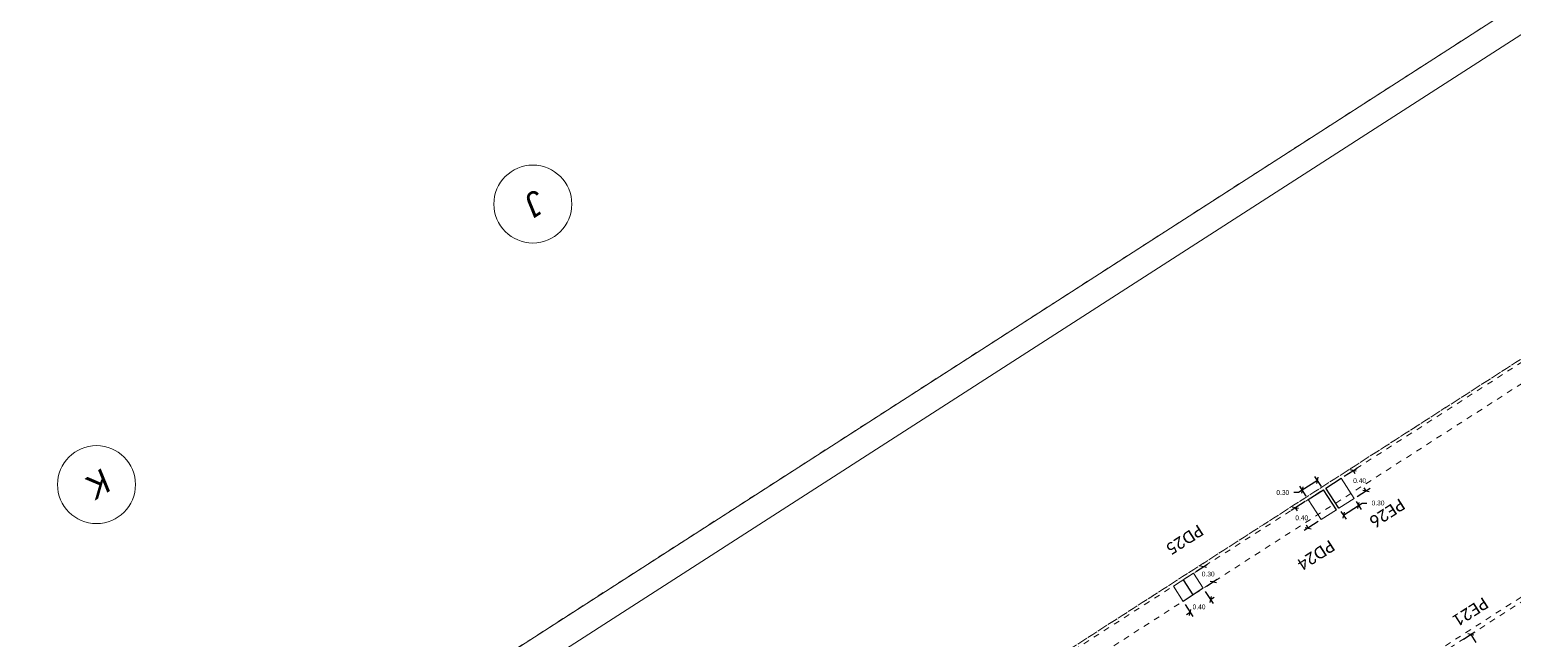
# Model space of a CAD drawing. Header units: metres. Extents: x 448 to 592, y 494 to 631.
# Drawn here: x 467.56 to 492.28, y 591.69 to 601.84 of the extents above; entities that cross this region are included whole.
import ezdxf

# ---------------------------------------------------------------- set-up
doc = ezdxf.new("R2010")
doc.units = ezdxf.units.M
doc.linetypes.add('Trazo general', pattern=[0.001875, 0.00125, -0.000625])
for name, color, linetype, lineweight, true_color in [('0-AR-TXT-1', 5, 'Continuous', 5, 0x0000ff), ('00-AUX-5', 7, 'Trazo general', 5, 0xa80000), ('00-AUX-6', 5, 'Trazo general', 5, 0x0000ff), ('00-AUX-7', 7, 'Continuous', 25, 0xff8000)]:
    doc.layers.add(name, color=color, linetype=linetype, lineweight=lineweight, true_color=true_color)
for name, color, linetype, lineweight in [('0-AUX', 7, 'Continuous', 5), ('00-AUX-2', 7, 'Continuous', 5), ('1-AR-PILARES', 7, 'Continuous', 5), ('1-AR-VISTA', 7, 'Continuous', 5), ('SECC_COTAS', 255, 'Continuous', 9)]:
    doc.layers.add(name, color=color, linetype=linetype, lineweight=lineweight)
doc.styles.add('Arial_I', font='ariali.ttf', dxfattribs={"height": 0.4})
doc.styles.add('Calibri', font='calibri.ttf', dxfattribs={"height": 0.2})
doc.dimstyles.get("Standard").update_dxf_attribs({"dimtxt": 0.18, "dimasz": 0.18, "dimexe": 0.18, "dimexo": 0.0625, "dimgap": 0.09, "dimtad": 0, "dimtih": 1, "dimtoh": 1, "dimzin": 0, "dimdsep": 46, "dimtxsty": 'Standard', "dimcen": 0.09, "dimadec": 0, "dimazin": 0, "dimtfac": 1, "dimtdec": 4, "dimtofl": 0, "dimtmove": 0, "dimatfit": 3, "dimfxl": 1, "dimtolj": 1, "dimtzin": 0, "dimarcsym": 0})

# ---------------------------------------------------------------- blocks, each defined once
blk = doc.blocks.new('Rejilla - Extremo de rejilla-3554-Sótano 2 - STR')
at = {"layer": '0-AUX'}
blk.add_circle((0, 0), 0.0065, dxfattribs=at)
blk = doc.blocks.new('_Oblique')
at = {"color": 0, "linetype": 'ByBlock', "lineweight": -2}
blk.add_line((-0.5, -0.5), (0.5, 0.5), dxfattribs=at)
blk = doc.blocks.new('*D531')
at = {"layer": 'Defpoints', "color": 0, "transparency": 16777216}
for p in [(487.125, 592.52), (486.789, 592.304), (486.909, 592.116)]:
    blk.add_point(p, dxfattribs=at)
at = {"layer": 'SECC_COTAS', "color": 0, "lineweight": -2, "transparency": 16777216}
for p, q in [((487.159, 592.468), (487.289, 592.265)), ((486.823, 592.251), (486.953, 592.049)), ((487.246, 592.333), (487.309, 592.373)), ((486.909, 592.116), (486.846, 592.076))]:
    blk.add_line(p, q, dxfattribs=at)
at = {"layer": 'SECC_COTAS', "color": 0, "lineweight": -2, "transparency": 16777216, "xscale": 0.075, "yscale": 0.075, "zscale": 0.075}
for p, rotation in [((487.246, 592.333), 212.7553275722312), ((486.909, 592.116), 32.75532757223112)]:
    blk.add_blockref('_Oblique', p, dxfattribs=dict(at, rotation=rotation))
at = {"layer": 'SECC_COTAS', "color": 0, "transparency": 16777216, "insert": (487.055, 592.21), "char_height": 0.08, "attachment_point": 5}
blk.add_mtext('\\A1;0.40', dxfattribs=at)
blk = doc.blocks.new('*D532')
at = {"layer": 'Defpoints', "color": 0, "transparency": 16777216}
for p in [(486.963, 592.772), (487.129, 592.88), (487.125, 592.52)]:
    blk.add_point(p, dxfattribs=at)
at = {"layer": 'SECC_COTAS', "color": 0, "lineweight": -2, "transparency": 16777216}
for p, q in [((487.015, 592.806), (487.197, 592.923)), ((487.129, 592.88), (487.131, 592.878)), ((487.178, 592.554), (487.359, 592.671)), ((487.292, 592.627), (487.285, 592.638))]:
    blk.add_line(p, q, dxfattribs=at)
at = {"layer": 'SECC_COTAS', "color": 0, "lineweight": -2, "transparency": 16777216, "xscale": 0.075, "yscale": 0.075, "zscale": 0.075}
for p, rotation in [((487.129, 592.88), 122.7553275663535), ((487.292, 592.627), 302.7553275663535)]:
    blk.add_blockref('_Oblique', p, dxfattribs=dict(at, rotation=rotation))
at = {"layer": 'SECC_COTAS', "color": 0, "transparency": 16777216, "insert": (487.208, 592.758), "char_height": 0.08, "attachment_point": 5}
blk.add_mtext('\\A1;0.30', dxfattribs=at)
blk = doc.blocks.new('*D533')
at = {"layer": 'Defpoints', "color": 0, "transparency": 16777216}
for p in [(489.639, 594.018), (489.387, 593.856), (489.462, 593.74)]:
    blk.add_point(p, dxfattribs=at)
at = {"layer": 'SECC_COTAS', "color": 0, "lineweight": -2, "transparency": 16777216}
for p, q in [((489.673, 593.966), (489.757, 593.835)), ((489.714, 593.902), (489.777, 593.943)), ((489.777, 593.943), (489.852, 593.943)), ((489.421, 593.803), (489.505, 593.672)), ((489.462, 593.74), (489.714, 593.902))]:
    blk.add_line(p, q, dxfattribs=at)
at = {"layer": 'SECC_COTAS', "color": 0, "lineweight": -2, "transparency": 16777216, "xscale": 0.075, "yscale": 0.075, "zscale": 0.075}
for p, rotation in [((489.714, 593.902), 32.75532756632914), ((489.462, 593.74), 212.7553275663291)]:
    blk.add_blockref('_Oblique', p, dxfattribs=dict(at, rotation=rotation))
at = {"layer": 'SECC_COTAS', "color": 0, "transparency": 16777216, "insert": (490.039, 593.943), "char_height": 0.08, "attachment_point": 5}
blk.add_mtext('\\A1;0.30', dxfattribs=at)
blk = doc.blocks.new('*D534')
at = {"layer": 'Defpoints', "color": 0, "transparency": 16777216}
for p in [(489.623, 594.484), (489.423, 594.355), (489.639, 594.018)]:
    blk.add_point(p, dxfattribs=at)
at = {"layer": 'SECC_COTAS', "color": 0, "lineweight": -2, "transparency": 16777216}
for p, q in [((489.475, 594.389), (489.69, 594.527)), ((489.623, 594.484), (489.654, 594.435)), ((489.692, 594.052), (489.907, 594.19)), ((489.84, 594.147), (489.809, 594.195))]:
    blk.add_line(p, q, dxfattribs=at)
at = {"layer": 'SECC_COTAS', "color": 0, "lineweight": -2, "transparency": 16777216, "xscale": 0.075, "yscale": 0.075, "zscale": 0.075}
for p, rotation in [((489.623, 594.484), 122.7553275663465), ((489.84, 594.147), 302.7553275663465)]:
    blk.add_blockref('_Oblique', p, dxfattribs=dict(at, rotation=rotation))
at = {"layer": 'SECC_COTAS', "color": 0, "transparency": 16777216, "insert": (489.732, 594.315), "char_height": 0.08, "attachment_point": 5}
blk.add_mtext('\\A1;0.40', dxfattribs=at)
blk = doc.blocks.new('*D535')
at = {"layer": 'Defpoints', "color": 0, "transparency": 16777216}
for p in [(489.028, 594.321), (488.876, 594.003), (489.129, 594.165)]:
    blk.add_point(p, dxfattribs=at)
at = {"layer": 'SECC_COTAS', "color": 0, "lineweight": -2, "transparency": 16777216}
for p, q in [((488.843, 594.056), (488.733, 594.226)), ((489.028, 594.321), (488.776, 594.159)), ((489.095, 594.218), (488.985, 594.388)), ((488.713, 594.118), (488.638, 594.118)), ((488.776, 594.159), (488.713, 594.118))]:
    blk.add_line(p, q, dxfattribs=at)
at = {"layer": 'SECC_COTAS', "color": 0, "lineweight": -2, "transparency": 16777216, "xscale": 0.075, "yscale": 0.075, "zscale": 0.075}
for p, rotation in [((488.776, 594.159), 212.7553275662658), ((489.028, 594.321), 32.75532756626582)]:
    blk.add_blockref('_Oblique', p, dxfattribs=dict(at, rotation=rotation))
at = {"layer": 'SECC_COTAS', "color": 0, "transparency": 16777216, "insert": (488.451, 594.118), "char_height": 0.08, "attachment_point": 5}
blk.add_mtext('\\A1;0.30', dxfattribs=at)
blk = doc.blocks.new('*D536')
at = {"layer": 'Defpoints', "color": 0, "transparency": 16777216}
for p in [(488.876, 594.003), (488.875, 593.526), (489.093, 593.667)]:
    blk.add_point(p, dxfattribs=at)
at = {"layer": 'SECC_COTAS', "color": 0, "lineweight": -2, "transparency": 16777216}
for p, q in [((488.824, 593.969), (488.591, 593.82)), ((488.659, 593.863), (488.69, 593.815)), ((489.04, 593.633), (488.808, 593.483)), ((488.875, 593.526), (488.844, 593.575))]:
    blk.add_line(p, q, dxfattribs=at)
at = {"layer": 'SECC_COTAS', "color": 0, "lineweight": -2, "transparency": 16777216, "xscale": 0.075, "yscale": 0.075, "zscale": 0.075}
for p, rotation in [((488.659, 593.863), 122.7553275663341), ((488.875, 593.526), 302.7553275663341)]:
    blk.add_blockref('_Oblique', p, dxfattribs=dict(at, rotation=rotation))
at = {"layer": 'SECC_COTAS', "color": 0, "transparency": 16777216, "insert": (488.767, 593.695), "char_height": 0.08, "attachment_point": 5}
blk.add_mtext('\\A1;0.40', dxfattribs=at)
blk = doc.blocks.new('*D564')
at = {"layer": 'Defpoints', "color": 0, "transparency": 16777216}
for p in [(491.586, 591.751), (491.409, 591.637), (491.734, 591.133)]:
    blk.add_point(p, dxfattribs=at)
at = {"layer": 'SECC_COTAS', "color": 0, "lineweight": -2, "transparency": 16777216}
for p, q in [((491.462, 591.671), (491.654, 591.794)), ((491.586, 591.751), (491.671, 591.619)), ((491.786, 591.166), (491.978, 591.29)), ((491.911, 591.246), (491.826, 591.379))]:
    blk.add_line(p, q, dxfattribs=at)
at = {"layer": 'SECC_COTAS', "color": 0, "lineweight": -2, "transparency": 16777216, "xscale": 0.075, "yscale": 0.075, "zscale": 0.075}
for p, rotation in [((491.586, 591.751), 122.7553275663605), ((491.911, 591.246), 302.7553275663605)]:
    blk.add_blockref('_Oblique', p, dxfattribs=dict(at, rotation=rotation))
at = {"layer": 'SECC_COTAS', "color": 0, "transparency": 16777216, "insert": (491.749, 591.499), "char_height": 0.08, "attachment_point": 5}
blk.add_mtext('\\A1;0.60', dxfattribs=at)

msp = doc.modelspace()

# ---------------------------------------------------------------- linework, layer by layer
at = {"layer": '00-AUX-2'}
for p, q in [((514.566, 616.536), (451.979, 576.27)), ((514.539, 615.984), (452.601, 576.135))]:
    msp.add_line(p, q, dxfattribs=at)
at = {"layer": '00-AUX-5'}
for p, q in [((495.814, 598.467), (468.919, 581.164)), ((495.977, 598.215), (469.084, 580.913))]:
    msp.add_line(p, q, dxfattribs=at)
at = {"layer": '00-AUX-6'}
for p, q in [((451.979, 576.27), (514.566, 616.536)), ((518.318, 613.004), (454.684, 572.065)), ((518.083, 612.853), (454.448, 571.914)), ((521.354, 610.986), (456.491, 569.256)), ((521.421, 610.946), (470.826, 578.395))]:
    msp.add_line(p, q, dxfattribs=at)
at = {"layer": '00-AUX-7', "color": 1}
for p, q in [((489.171, 594.192), (489.423, 594.355)), ((489.387, 593.856), (489.171, 594.192)), ((488.876, 594.003), (489.129, 594.165)), ((489.345, 593.829), (489.129, 594.165))]:
    msp.add_line(p, q, dxfattribs=at)
at = {"layer": '00-AUX-7'}
for p, q in [((487.125, 592.52), (486.789, 592.303)), ((486.957, 592.412), (486.795, 592.664))]:
    msp.add_line(p, q, dxfattribs=at)
at = {"layer": '1-AR-PILARES'}
for p, q in [((489.423, 594.355), (489.171, 594.192)), ((489.171, 594.192), (489.387, 593.856)), ((489.639, 594.018), (489.423, 594.355)), ((489.129, 594.165), (488.876, 594.003)), ((488.876, 594.003), (489.093, 593.667)), ((489.345, 593.829), (489.129, 594.165)), ((489.387, 593.856), (489.639, 594.018)), ((489.093, 593.667), (489.345, 593.829)), ((486.963, 592.772), (486.627, 592.556)), ((487.125, 592.52), (486.963, 592.772)), ((486.627, 592.556), (486.789, 592.303)), ((486.789, 592.303), (487.125, 592.52))]:
    msp.add_line(p, q, dxfattribs=at)
at = {"layer": '1-AR-VISTA'}
msp.add_line((514.539, 615.984), (452.601, 576.135), dxfattribs=at)

# ---------------------------------------------------------------- block references
at = {"layer": '0-AUX', "xscale": 99.99999999999993, "yscale": 99.99999999999993, "zscale": 99.99999999999993, "rotation": 212.7553275663494}
for p in [(475.95, 598.93), (468.676, 594.25)]:
    msp.add_blockref('Rejilla - Extremo de rejilla-3554-Sótano 2 - STR', p, dxfattribs=at)

# ---------------------------------------------------------------- dimensions: what is measured, and where the dimension line sits
at = {"layer": 'SECC_COTAS'}
for base, p1, p2, angle, picture, middle in [((489.028, 594.321), (488.876, 594.003), (489.129, 594.165), 32.7553, '*D535', (488.451, 594.118)), ((486.909, 592.116), (487.125, 592.52), (486.789, 592.304), 212.7553, '*D531', (487.055, 592.21))]:
    dim = msp.add_linear_dim(base=base, p1=p1, p2=p2, angle=angle, dimstyle='Standard', override={"dimtxt": 0.08, "dimasz": 0.075, "dimexe": 0.08, "dimgap": 0.08, "dimblk1": 'Oblique', "dimblk2": 'Oblique', "dimsah": 1}, dxfattribs=at)
    dim.commit()
    dim.dimension.update_dxf_attribs({"geometry": picture, "text_midpoint": middle, "dimtype": 161})

# ---------------------------------------------------------------- next in the draw order: texts
at = {"layer": '0-AR-TXT-1', "char_height": 0.2, "attachment_point": 1, "rotation": 212.7553, "style": 'Calibri', "bg_fill": 3, "box_fill_scale": 1.25, "bg_fill_color": 256, "bg_fill_true_color": 13158600, "bg_fill_transparency": 0}
for s, insert, width in [('PE26', (490.511, 593.86), 0.76962), ('PD25', (487.151, 593.426), 0.82574), ('PD24', (489.341, 593.169), 0.82574), ('PE21', (491.901, 592.213), 0.76962)]:
    msp.add_mtext(s, dxfattribs=dict(at, insert=insert, width=width))
at = {"layer": '0-AUX', "char_height": 0.4, "attachment_point": 1, "rotation": 212.7553, "style": 'Arial_I', "bg_fill": 3, "box_fill_scale": 1.25, "bg_fill_color": 256, "bg_fill_true_color": 13158600, "bg_fill_transparency": 0}
for s, insert, width in [('\\fArial|b0|i1|c0|p34|;J', (476.213, 598.848), 0.34473), ('\\fArial|b0|i1|c0|p34|;K', (468.977, 594.193), 0.45696)]:
    msp.add_mtext(s, dxfattribs=dict(at, insert=insert, width=width))

# ---------------------------------------------------------------- next in the draw order: texts
at = {"color": 3, "insert": (449.443, 597.436), "char_height": 3.96197, "attachment_point": 1, "rotation": 32.0665}
msp.add_mtext_dynamic_manual_height_columns('PLANO 03122025', width=869.60626, gutter_width=19.81, heights=[0], dxfattribs=at)

# ---------------------------------------------------------------- next in the draw order: dimensions: what is measured, and where the dimension line sits
at = {"layer": 'SECC_COTAS'}
for base, p1, p2, angle, picture, middle in [((489.623, 594.484), (489.639, 594.018), (489.423, 594.355), 122.7553, '*D534', (489.732, 594.315)), ((488.875, 593.526), (488.876, 594.003), (489.093, 593.667), 302.7553, '*D536', (488.767, 593.695)), ((489.462, 593.74), (489.639, 594.018), (489.387, 593.856), 212.7553, '*D533', (490.039, 593.943)), ((487.129, 592.88), (487.125, 592.52), (486.963, 592.772), 122.7553, '*D532', (487.208, 592.758))]:
    dim = msp.add_linear_dim(base=base, p1=p1, p2=p2, angle=angle, dimstyle='Standard', override={"dimtxt": 0.08, "dimasz": 0.075, "dimexe": 0.08, "dimgap": 0.08, "dimblk1": 'Oblique', "dimblk2": 'Oblique', "dimsah": 1}, dxfattribs=at)
    dim.commit()
    dim.dimension.update_dxf_attribs({"geometry": picture, "text_midpoint": middle, "dimtype": 161})
dim = msp.add_aligned_dim(p1=(491.734, 591.133), p2=(491.409, 591.637), distance=-0.211, dimstyle='Standard', override={"dimtxt": 0.08, "dimasz": 0.075, "dimexe": 0.08, "dimgap": 0.08, "dimblk1": 'Oblique', "dimblk2": 'Oblique', "dimsah": 1}, dxfattribs=at)
dim.commit()
dim.dimension.update_dxf_attribs({"geometry": '*D564', "text_midpoint": (491.749, 591.499)})

doc.saveas('drawing.dxf')
